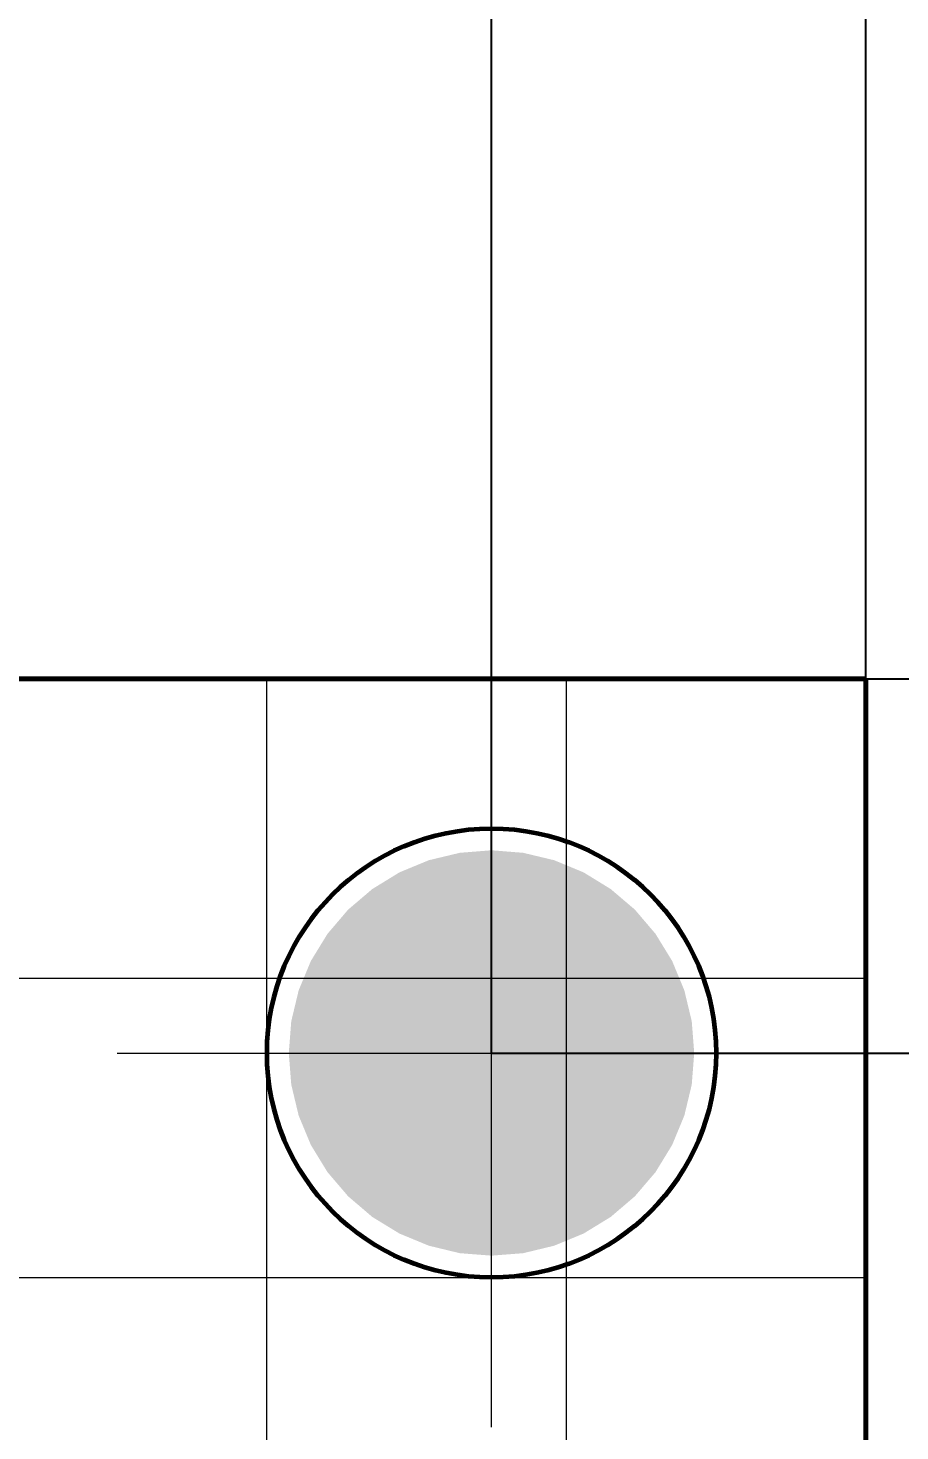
# Paper-space layout 'Layout1' of a CAD drawing. Extents: x -1 to 840, y -1 to 593.
# Drawn here: x 338.14 to 349.79, y 481.14 to 499.88 of the extents above; entities that cross this region are included whole.
import ezdxf

# ---------------------------------------------------------------- set-up
doc = ezdxf.new("R2010")
doc.units = 0
doc.header["$MEASUREMENT"] = 0
doc.layers.get('0').update_dxf_attribs({"linetype": 'CONTINUOUS', "lineweight": 15})
doc.layers.get('DEFPOINTS').update_dxf_attribs({"linetype": 'CONTINUOUS'})
doc.layers.add('PDF _Геометрия', color=7, linetype='CONTINUOUS')
doc.layers.add('PDF _Сплошная заливка', color=7, linetype='CONTINUOUS')
doc.styles.add('GOST type A0', font='', dxfattribs={"oblique": 15, "height": 3.5})
doc.styles.get('GOST type A0').set_extended_font_data('GOST type A')
doc.dimstyles.new('ГОСТ type A', dxfattribs={"dimtxt": 3.5, "dimasz": 3, "dimexe": 2, "dimexo": 0, "dimgap": 1, "dimtad": 1, "dimtoh": 1, "dimtxsty": 'GOST type A0', "dimcen": 0, "dimazin": 2, "dimtfac": 1, "dimtmove": 0, "dimatfit": 3, "dimfxl": 1, "dimarcsym": 0})

# ---------------------------------------------------------------- blocks, each defined once
blk = doc.blocks.new('*D18')
at = {"color": 0, "lineweight": -2, "transparency": 16777216}
for p, q in [((109.29, 491.187), (109.29, 513.187)), ((349.334, 491.187), (349.334, 513.187)), ((112.29, 511.187), (346.334, 511.187))]:
    blk.add_line(p, q, dxfattribs=at)
at = {"color": 0, "transparency": 16777216}
for points in [[(112.29, 511.687), (112.29, 510.687), (109.29, 511.187)], [(346.334, 511.687), (346.334, 510.687), (349.334, 511.187)]]:
    blk.add_solid(points, dxfattribs=at)
at = {"layer": 'DEFPOINTS', "color": 0, "transparency": 16777216}
for p in [(349.334, 511.187), (109.29, 491.187), (349.334, 491.187)]:
    blk.add_point(p, dxfattribs=at)
at = {"color": 0, "transparency": 16777216, "insert": (229.312, 514.2), "char_height": 3.5, "attachment_point": 5, "style": 'GOST type A0'}
blk.add_mtext('120±0,1', dxfattribs=at)
blk = doc.blocks.new('*D19')
at = {"color": 0, "lineweight": -2, "transparency": 16777216}
for p, q in [((114.291, 486.187), (114.291, 503.187)), ((344.334, 486.187), (344.334, 503.187)), ((117.291, 501.187), (341.334, 501.187))]:
    blk.add_line(p, q, dxfattribs=at)
at = {"color": 0, "transparency": 16777216}
for points in [[(117.291, 501.687), (117.291, 500.687), (114.291, 501.187)], [(341.334, 501.687), (341.334, 500.687), (344.334, 501.187)]]:
    blk.add_solid(points, dxfattribs=at)
at = {"layer": 'DEFPOINTS', "color": 0, "transparency": 16777216}
for p in [(344.334, 501.187), (114.291, 486.187), (344.334, 486.187)]:
    blk.add_point(p, dxfattribs=at)
at = {"color": 0, "transparency": 16777216, "insert": (229.312, 503.937), "char_height": 3.5, "attachment_point": 5, "style": 'GOST type A0'}
blk.add_mtext('115', dxfattribs=at)
blk = doc.blocks.new('*D20')
at = {"color": 0, "lineweight": -2, "transparency": 16777216}
for p, q in [((344.334, 486.187), (361.334, 486.187)), ((359.334, 483.187), (359.334, 339.188)), ((344.334, 336.188), (361.334, 336.188))]:
    blk.add_line(p, q, dxfattribs=at)
at = {"color": 0, "transparency": 16777216}
for points in [[(358.834, 483.187), (359.834, 483.187), (359.334, 486.187)], [(358.834, 339.188), (359.834, 339.188), (359.334, 336.188)]]:
    blk.add_solid(points, dxfattribs=at)
at = {"layer": 'DEFPOINTS', "color": 0, "transparency": 16777216}
for p in [(344.334, 486.187), (344.334, 336.188), (359.334, 336.188)]:
    blk.add_point(p, dxfattribs=at)
at = {"color": 0, "transparency": 16777216, "insert": (356.584, 411.188), "char_height": 3.5, "attachment_point": 5, "rotation": 90, "style": 'GOST type A0'}
blk.add_mtext('75', dxfattribs=at)
blk = doc.blocks.new('*D21')
at = {"color": 0, "lineweight": -2, "transparency": 16777216}
for p, q in [((349.334, 491.187), (371.334, 491.187)), ((369.334, 488.187), (369.334, 334.188)), ((349.334, 331.188), (371.334, 331.188))]:
    blk.add_line(p, q, dxfattribs=at)
at = {"color": 0, "transparency": 16777216}
for points in [[(368.834, 488.187), (369.834, 488.187), (369.334, 491.187)], [(368.834, 334.188), (369.834, 334.188), (369.334, 331.188)]]:
    blk.add_solid(points, dxfattribs=at)
at = {"layer": 'DEFPOINTS', "color": 0, "transparency": 16777216}
for p in [(349.334, 491.187), (349.334, 331.188), (369.334, 331.188)]:
    blk.add_point(p, dxfattribs=at)
at = {"color": 0, "transparency": 16777216, "insert": (366.322, 411.188), "char_height": 3.5, "attachment_point": 5, "rotation": 90, "style": 'GOST type A0'}
blk.add_mtext('80±0,1', dxfattribs=at)
blk = doc.blocks.new('*D22')
at = {"color": 0, "lineweight": -2, "transparency": 16777216}
for p, q in [((344.334, 486.187), (344.334, 503.187)), ((349.334, 486.187), (349.334, 503.187)), ((341.334, 501.187), (338.334, 501.187)), ((344.334, 501.187), (349.334, 501.187)), ((352.334, 501.187), (355.334, 501.187))]:
    blk.add_line(p, q, dxfattribs=at)
at = {"color": 0, "transparency": 16777216}
for points in [[(341.334, 501.687), (341.334, 500.687), (344.334, 501.187)], [(352.334, 501.687), (352.334, 500.687), (349.334, 501.187)]]:
    blk.add_solid(points, dxfattribs=at)
at = {"layer": 'DEFPOINTS', "color": 0, "transparency": 16777216}
for p in [(349.334, 501.187), (344.334, 486.187), (349.334, 486.187)]:
    blk.add_point(p, dxfattribs=at)
at = {"color": 0, "transparency": 16777216, "insert": (346.834, 504.2), "char_height": 3.5, "attachment_point": 5, "style": 'GOST type A0'}
blk.add_mtext('2,5', dxfattribs=at)
blk = doc.blocks.new('*D23')
at = {"color": 0, "lineweight": -2, "transparency": 16777216}
for p, q in [((359.334, 494.187), (359.334, 497.187)), ((344.334, 491.187), (361.334, 491.187)), ((359.334, 486.187), (359.334, 491.187)), ((344.334, 486.187), (361.334, 486.187)), ((359.334, 483.187), (359.334, 480.187))]:
    blk.add_line(p, q, dxfattribs=at)
at = {"color": 0, "transparency": 16777216}
for points in [[(358.834, 494.187), (359.834, 494.187), (359.334, 491.187)], [(358.834, 483.187), (359.834, 483.187), (359.334, 486.187)]]:
    blk.add_solid(points, dxfattribs=at)
at = {"layer": 'DEFPOINTS', "color": 0, "transparency": 16777216}
for p in [(344.334, 491.187), (359.334, 491.187), (344.334, 486.187)]:
    blk.add_point(p, dxfattribs=at)
at = {"color": 0, "transparency": 16777216, "insert": (356.322, 488.687), "char_height": 3.5, "attachment_point": 5, "rotation": 90, "style": 'GOST type A0'}
blk.add_mtext('2,5', dxfattribs=at)

psp = doc.layouts.get("Layout1")

# ---------------------------------------------------------------- hatches: boundary and pattern name
at = {"layer": 'PDF _Сплошная заливка', "true_color": 0xffffff, "transparency": 33554559}
for points in [[(341.625, 486.187), (341.658, 486.611), (341.757, 487.024), (341.92, 487.417), (342.142, 487.779), (342.418, 488.103), (342.741, 488.378), (343.104, 488.601), (343.496, 488.763), (343.91, 488.862), (344.334, 488.896), (344.334, 486.187)], [(344.334, 488.896), (344.757, 488.862), (345.171, 488.763), (345.563, 488.601), (345.926, 488.378), (346.249, 488.103), (346.525, 487.779), (346.747, 487.417), (346.91, 487.024), (347.009, 486.611), (347.042, 486.187), (344.334, 486.187)], [(344.334, 483.479), (343.91, 483.512), (343.496, 483.612), (343.104, 483.774), (342.741, 483.996), (342.418, 484.272), (342.142, 484.595), (341.92, 484.958), (341.757, 485.351), (341.658, 485.764), (341.625, 486.187), (344.334, 486.187)]]:
    psp.add_hatch(color=7, dxfattribs=at).paths.add_polyline_path(points)
at = {"layer": 'PDF _Сплошная заливка', "transparency": 33554559}
psp.add_hatch(color=256, dxfattribs=at).paths.add_polyline_path([(344.334, 486.187), (347.042, 486.187), (347.009, 485.764), (346.91, 485.351), (346.747, 484.958), (346.525, 484.595), (346.249, 484.272), (345.926, 483.996), (345.563, 483.774), (345.171, 483.612), (344.757, 483.512), (344.334, 483.479)])

# ---------------------------------------------------------------- linework, layer by layer
psp.add_line((349.334, 491.187), (359.334, 491.187))
at = {"layer": 'PDF _Геометрия', "lineweight": 20}
for points in [[(106.809, 331.188), (109.29, 331.188), (349.334, 331.188), (349.334, 491.187), (109.29, 491.187)], [(108.05, 331.188), (109.29, 331.188), (109.29, 491.187), (349.334, 491.187), (349.334, 331.188)], [(341.333, 328.708), (341.333, 331.188), (341.333, 491.187)], [(344.334, 481.187), (344.334, 491.187)], [(345.334, 329.948), (345.334, 331.188), (345.334, 491.187)], [(344.334, 481.487), (344.334, 490.887)], [(108.05, 487.187), (109.29, 487.187), (349.334, 487.187)], [(339.333, 486.187), (349.334, 486.187)], [(339.633, 486.187), (349.034, 486.187)], [(106.809, 483.187), (109.29, 483.187), (349.334, 483.187)]]:
    psp.add_lwpolyline(points, dxfattribs=at)
at = {"layer": 'PDF _Геометрия', "lineweight": 60}
for points in [[(109.29, 491.187), (109.29, 331.188), (349.334, 331.188), (349.334, 491.187)], [(349.334, 331.188), (109.29, 331.188), (349.334, 331.188), (349.334, 491.187)], [(349.334, 491.187), (109.29, 491.187), (109.29, 331.188), (109.29, 491.187)]]:
    psp.add_lwpolyline(points, close=True, dxfattribs=at)
for points in [[(109.29, 491.187), (349.334, 491.187)], [(349.334, 331.188), (349.334, 491.187)]]:
    psp.add_lwpolyline(points, dxfattribs=at)
at = {"layer": 'PDF _Геометрия', "lineweight": 0}
for points in [[(344.334, 491.187), (344.334, 491.187)], [(344.334, 491.187), (344.334, 491.187)], [(344.334, 491.187), (344.334, 491.187)], [(344.334, 491.187), (344.334, 491.187)], [(344.334, 491.187), (344.334, 491.187)], [(344.334, 491.187), (344.334, 491.187)], [(344.334, 491.187), (344.334, 491.187)], [(344.334, 491.187), (344.334, 491.187)], [(344.334, 491.187), (344.334, 491.187)], [(344.334, 491.187), (344.334, 491.187)], [(344.334, 491.187), (344.334, 491.187)], [(344.334, 491.187), (344.334, 491.187)], [(344.334, 491.187), (344.334, 491.187)], [(344.334, 491.187), (344.334, 491.187)], [(344.334, 491.187), (344.334, 491.187)], [(344.334, 491.187), (344.334, 491.187)], [(344.334, 491.187), (344.334, 491.187)], [(344.334, 491.187), (344.334, 491.187)], [(344.334, 491.187), (344.334, 491.187)], [(344.334, 491.187), (344.334, 491.187)], [(344.334, 491.187), (344.334, 491.187)], [(344.334, 491.187), (344.334, 491.187)], [(344.334, 491.187), (344.334, 491.187)], [(344.334, 491.187), (344.334, 491.187)], [(344.334, 491.187), (344.334, 491.187)], [(344.334, 491.187), (344.334, 491.187)], [(344.334, 491.187), (344.334, 491.187)], [(344.334, 491.187), (344.334, 491.187)], [(344.334, 491.187), (344.334, 491.187)], [(344.334, 491.187), (344.334, 491.187)], [(344.334, 491.187), (344.334, 491.187)], [(344.334, 491.187), (344.334, 491.187)], [(344.334, 491.187), (344.334, 491.187)], [(344.334, 491.187), (344.334, 491.187)], [(344.334, 491.187), (344.334, 491.187)], [(344.334, 491.187), (344.334, 491.187)], [(344.334, 491.187), (344.334, 491.187)], [(344.334, 491.187), (344.334, 491.187)], [(344.334, 491.187), (344.334, 491.187)], [(344.334, 491.187), (344.334, 491.187)], [(344.334, 491.187), (344.334, 491.187)], [(344.334, 491.187), (344.334, 491.187)], [(344.334, 491.187), (344.334, 491.187)], [(344.334, 491.187), (344.334, 491.187)], [(344.334, 491.187), (344.334, 491.187)], [(344.334, 491.187), (344.334, 491.187)], [(344.334, 491.187), (344.334, 491.187)], [(344.334, 491.187), (344.334, 491.187)], [(344.334, 491.187), (344.334, 491.187)], [(344.334, 491.187), (344.334, 491.187)], [(344.334, 491.187), (344.334, 491.187)], [(344.334, 491.187), (344.334, 491.187)], [(344.334, 491.187), (344.334, 491.187)], [(344.334, 491.187), (344.334, 491.187)], [(344.334, 491.187), (344.334, 491.187)], [(344.334, 491.187), (344.334, 491.187)], [(344.334, 491.187), (344.334, 491.187)], [(344.334, 491.187), (344.334, 491.187)], [(344.334, 491.187), (344.334, 491.187)], [(344.334, 491.187), (344.334, 491.187)], [(344.334, 491.187), (344.334, 491.187)], [(344.334, 491.187), (344.334, 491.187)], [(344.334, 491.187), (344.334, 491.187)], [(344.334, 491.187), (344.334, 491.187)], [(344.334, 491.187), (344.334, 491.187)], [(344.334, 491.187), (344.334, 491.187)], [(344.334, 491.187), (344.334, 491.187)], [(344.334, 491.187), (344.334, 491.187)], [(344.334, 491.187), (344.334, 491.187)], [(344.334, 491.187), (344.334, 491.187)], [(344.334, 491.187), (344.334, 491.187)], [(344.334, 491.187), (344.334, 491.187)], [(344.334, 491.187), (344.334, 491.187)], [(344.334, 491.187), (344.334, 491.187)], [(344.334, 491.187), (344.334, 491.187)], [(344.334, 491.187), (344.334, 491.187)], [(344.334, 491.187), (344.334, 491.187)], [(344.334, 491.187), (344.334, 491.187)], [(344.334, 491.187), (344.334, 491.187)], [(344.334, 491.187), (344.334, 491.187)], [(344.334, 491.187), (344.334, 491.187)], [(344.334, 491.187), (344.334, 491.187)], [(344.334, 491.187), (344.334, 491.187)], [(344.334, 491.187), (344.334, 491.187)], [(344.334, 491.187), (344.334, 491.187)], [(344.334, 491.187), (344.334, 491.187)], [(344.334, 491.187), (344.334, 491.187)], [(344.334, 491.187), (344.334, 491.187)], [(344.334, 491.187), (344.334, 491.187)], [(344.334, 491.187), (344.334, 491.187)], [(344.334, 491.187), (344.334, 491.187)], [(344.334, 491.187), (344.334, 491.187)], [(344.334, 491.187), (344.334, 491.187)], [(344.334, 491.187), (344.334, 491.187)], [(344.334, 491.187), (344.334, 491.187)], [(344.334, 491.187), (344.334, 491.187)], [(344.334, 491.187), (344.334, 491.187)], [(344.334, 491.187), (344.334, 491.187)], [(344.334, 491.187), (344.334, 491.187)], [(344.334, 491.187), (344.334, 491.187)], [(344.334, 491.187), (344.334, 491.187)], [(344.334, 491.187), (344.334, 491.187)], [(344.334, 491.187), (344.334, 491.187)], [(344.334, 491.187), (344.334, 491.187)], [(344.334, 491.187), (344.334, 491.187)], [(344.334, 491.187), (344.334, 491.187)], [(344.334, 491.187), (344.334, 491.187)], [(344.334, 491.187), (344.334, 491.187)], [(344.334, 491.187), (344.334, 491.187)], [(344.334, 491.187), (344.334, 491.187)], [(344.334, 491.187), (344.334, 491.187)], [(344.334, 491.187), (344.334, 491.187)], [(344.334, 491.187), (344.334, 491.187)], [(344.334, 491.187), (344.334, 491.187)], [(344.334, 491.187), (344.334, 491.187)], [(344.334, 491.187), (344.334, 491.187)], [(344.334, 491.187), (344.334, 491.187)], [(344.334, 491.187), (344.334, 491.187)], [(344.334, 491.187), (344.334, 491.187)], [(344.334, 491.187), (344.334, 491.187)], [(344.334, 491.187), (344.334, 491.187)], [(344.334, 491.187), (344.334, 491.187)], [(344.334, 491.187), (344.334, 491.187)], [(344.334, 491.187), (344.334, 491.187)], [(344.334, 491.187), (344.334, 491.187)], [(344.334, 491.187), (344.334, 491.187)], [(344.334, 491.187), (344.334, 491.187)], [(344.334, 491.187), (344.334, 491.187)], [(344.334, 491.187), (344.334, 491.187)], [(344.334, 491.187), (344.334, 491.187)], [(344.334, 491.187), (344.334, 491.187)], [(344.334, 491.187), (344.334, 491.187)], [(344.334, 491.187), (344.334, 491.187)], [(344.334, 491.187), (344.334, 491.187)], [(344.334, 491.187), (344.334, 491.187)], [(344.334, 491.187), (344.334, 491.187)], [(344.334, 491.187), (344.334, 491.187)], [(344.334, 491.187), (344.334, 491.187)], [(344.334, 491.187), (344.334, 491.187)], [(344.334, 491.187), (344.334, 491.187)], [(344.334, 491.187), (344.334, 491.187)], [(344.334, 491.187), (344.334, 491.187)], [(344.334, 491.187), (344.334, 491.187)], [(344.334, 491.187), (344.334, 491.187)], [(344.334, 491.187), (344.334, 491.187)], [(344.334, 491.187), (344.334, 491.187)], [(344.334, 491.187), (344.334, 491.187)], [(344.334, 491.187), (344.334, 491.187)], [(344.334, 491.187), (344.334, 491.187)], [(344.334, 491.187), (344.334, 491.187)], [(344.334, 491.187), (344.334, 491.187)], [(344.334, 491.187), (344.334, 491.187)], [(344.334, 491.187), (344.334, 491.187)], [(344.334, 491.187), (344.334, 491.187)], [(344.334, 491.187), (344.334, 491.187)], [(344.334, 491.187), (344.334, 491.187)], [(344.334, 491.187), (344.334, 491.187)], [(344.334, 491.187), (344.334, 491.187)], [(344.334, 491.187), (344.334, 491.187)], [(344.334, 491.187), (344.334, 491.187)], [(344.334, 491.187), (344.334, 491.187)], [(344.334, 491.187), (344.334, 491.187)], [(344.334, 491.187), (344.334, 491.187)], [(344.334, 491.187), (344.334, 491.187)], [(344.334, 491.187), (344.334, 491.187)], [(344.334, 491.187), (344.334, 491.187)], [(344.334, 491.187), (344.334, 491.187)], [(344.334, 491.187), (344.334, 491.187)], [(344.334, 491.187), (344.334, 491.187)], [(344.334, 491.187), (344.334, 491.187)], [(344.334, 491.187), (344.334, 491.187)], [(344.334, 491.187), (344.334, 491.187)], [(344.334, 491.187), (344.334, 491.187)], [(344.334, 491.187), (344.334, 491.187)], [(344.334, 491.187), (344.334, 491.187)], [(344.334, 491.187), (344.334, 491.187)], [(344.334, 491.187), (344.334, 491.187)], [(344.334, 491.187), (344.334, 491.187)], [(344.334, 491.187), (344.334, 491.187)], [(344.334, 491.187), (344.334, 491.187)], [(344.334, 491.187), (344.334, 491.187)], [(344.334, 491.187), (344.334, 491.187)], [(344.334, 491.187), (344.334, 491.187)], [(344.334, 491.187), (344.334, 491.187)], [(344.334, 491.187), (344.334, 491.187)], [(344.334, 491.187), (344.334, 491.187)], [(344.334, 491.187), (344.334, 491.187)], [(344.334, 491.187), (344.334, 491.187)], [(344.334, 491.187), (344.334, 491.187)], [(344.334, 491.187), (344.334, 491.187)], [(344.334, 491.187), (344.334, 491.187)], [(344.334, 491.187), (344.334, 491.187)], [(344.334, 491.187), (344.334, 491.187)], [(344.334, 491.187), (344.334, 491.187)], [(344.334, 491.187), (344.334, 491.187)], [(344.334, 491.187), (344.334, 491.187)], [(344.334, 491.187), (344.334, 491.187)], [(344.334, 491.187), (344.334, 491.187)], [(344.334, 491.187), (344.334, 491.187)], [(344.334, 491.187), (344.334, 491.187)], [(344.334, 491.187), (344.334, 491.187)], [(344.334, 491.187), (344.334, 491.187)], [(344.334, 491.187), (344.334, 491.187)], [(344.334, 491.187), (344.334, 491.187)], [(344.334, 491.187), (344.334, 491.187)], [(344.334, 491.187), (344.334, 491.187)], [(344.334, 491.187), (344.334, 491.187)], [(344.334, 491.187), (344.334, 491.187)], [(344.334, 491.187), (344.334, 491.187)], [(344.334, 491.187), (344.334, 491.187)], [(344.334, 491.187), (344.334, 491.187)], [(344.334, 491.187), (344.334, 491.187)], [(344.334, 491.187), (344.334, 491.187)], [(344.334, 491.187), (344.334, 491.187)], [(344.334, 491.187), (344.334, 491.187)], [(344.334, 491.187), (344.334, 491.187)], [(344.334, 491.187), (344.334, 491.187)], [(344.334, 491.187), (344.334, 491.187)], [(344.334, 491.187), (344.334, 491.187)], [(344.334, 491.187), (344.334, 491.187)], [(344.334, 491.187), (344.334, 491.187)], [(344.334, 491.187), (344.334, 491.187)], [(344.334, 491.187), (344.334, 491.187)], [(344.334, 491.187), (344.334, 491.187)], [(344.334, 491.187), (344.334, 491.187)], [(344.334, 491.187), (344.334, 491.187)], [(344.334, 491.187), (344.334, 491.187)], [(344.334, 491.187), (344.334, 491.187)], [(344.334, 491.187), (344.334, 491.187)], [(344.334, 491.187), (344.334, 491.187)], [(344.334, 491.187), (344.334, 491.187)], [(344.334, 491.187), (344.334, 491.187)], [(344.334, 491.187), (344.334, 491.187)], [(344.334, 491.187), (344.334, 491.187)], [(344.334, 491.187), (344.334, 491.187)], [(344.334, 491.187), (344.334, 491.187)], [(344.334, 491.187), (344.334, 491.187)], [(344.334, 491.187), (344.334, 491.187)], [(344.334, 491.187), (344.334, 491.187)], [(344.334, 491.187), (344.334, 491.187)], [(344.334, 491.187), (344.334, 491.187)], [(344.334, 491.187), (344.334, 491.187)], [(344.334, 491.187), (344.334, 491.187)], [(344.334, 491.187), (344.334, 491.187)], [(344.334, 491.187), (344.334, 491.187)], [(344.334, 491.187), (344.334, 491.187)], [(344.334, 491.187), (344.334, 491.187)], [(344.334, 491.187), (344.334, 491.187)], [(344.334, 491.187), (344.334, 491.187)], [(344.334, 491.187), (344.334, 491.187)], [(344.334, 491.187), (344.334, 491.187)], [(344.334, 491.187), (344.334, 491.187)], [(344.334, 491.187), (344.334, 491.187)], [(344.334, 491.187), (344.334, 491.187)], [(344.334, 491.187), (344.334, 491.187)], [(344.334, 491.187), (344.334, 491.187)], [(344.334, 491.187), (344.334, 491.187)], [(344.334, 491.187), (344.334, 491.187)], [(344.334, 491.187), (344.334, 491.187)], [(344.334, 491.187), (344.334, 491.187)], [(344.334, 491.187), (344.334, 491.187)], [(344.334, 491.187), (344.334, 491.187)], [(344.334, 491.187), (344.334, 491.187)], [(344.334, 491.187), (344.334, 491.187)], [(344.334, 491.187), (344.334, 491.187)], [(344.334, 491.187), (344.334, 491.187)], [(344.334, 491.187), (344.334, 491.187)], [(344.334, 491.187), (344.334, 491.187)], [(344.334, 491.187), (344.334, 491.187)], [(344.334, 491.187), (344.334, 491.187)], [(344.334, 491.187), (344.334, 491.187)], [(344.334, 491.187), (344.334, 491.187)], [(344.334, 491.187), (344.334, 491.187)], [(344.334, 491.187), (344.334, 491.187)], [(344.334, 491.187), (344.334, 491.187)], [(344.334, 491.187), (344.334, 491.187)], [(344.334, 491.187), (344.334, 491.187)], [(344.334, 491.187), (344.334, 491.187)], [(344.334, 491.187), (344.334, 491.187)], [(344.334, 491.187), (344.334, 491.187)], [(344.334, 491.187), (344.334, 491.187)], [(344.334, 491.187), (344.334, 491.187)], [(344.334, 491.187), (344.334, 491.187)], [(344.334, 491.187), (344.334, 491.187)], [(344.334, 491.187), (344.334, 491.187)], [(344.334, 491.187), (344.334, 491.187)], [(344.334, 491.187), (344.334, 491.187)], [(344.334, 491.187), (344.334, 491.187)], [(344.334, 491.187), (344.334, 491.187)], [(344.334, 491.187), (344.334, 491.187)], [(344.334, 491.187), (344.334, 491.187)], [(344.334, 491.187), (344.334, 491.187)], [(344.334, 491.187), (344.334, 491.187)], [(344.334, 491.187), (344.334, 491.187)], [(344.334, 491.187), (344.334, 491.187)], [(344.334, 491.187), (344.334, 491.187)], [(344.334, 491.187), (344.334, 491.187)], [(344.334, 491.187), (344.334, 491.187)], [(344.334, 491.187), (344.334, 491.187)], [(344.334, 491.187), (344.334, 491.187)], [(344.334, 491.187), (344.334, 491.187)], [(344.334, 491.187), (344.334, 491.187)], [(344.334, 491.187), (344.334, 491.187)], [(344.334, 491.187), (344.334, 491.187)], [(344.334, 491.187), (344.334, 491.187)], [(344.334, 491.187), (344.334, 491.187)], [(344.334, 491.187), (344.334, 491.187)], [(344.334, 491.187), (344.334, 491.187)], [(344.334, 491.187), (344.334, 491.187)], [(344.334, 491.187), (344.334, 491.187)], [(344.334, 491.187), (344.334, 491.187)], [(344.334, 491.187), (344.334, 491.187)], [(344.334, 491.187), (344.334, 491.187)], [(344.334, 491.187), (344.334, 491.187)], [(344.334, 491.187), (344.334, 491.187)], [(344.334, 491.187), (344.334, 491.187)], [(344.334, 491.187), (344.334, 491.187)], [(344.334, 491.187), (344.334, 491.187)], [(344.334, 491.187), (344.334, 491.187)], [(344.334, 491.187), (344.334, 491.187)], [(344.334, 491.187), (344.334, 491.187)], [(344.334, 491.187), (344.334, 491.187)], [(344.334, 491.187), (344.334, 491.187)], [(344.334, 491.187), (344.334, 491.187)], [(344.334, 491.187), (344.334, 491.187)], [(344.334, 491.187), (344.334, 491.187)], [(344.334, 491.187), (344.334, 491.187)], [(344.334, 491.187), (344.334, 491.187)], [(344.334, 491.187), (344.334, 491.187)], [(344.334, 491.187), (344.334, 491.187)], [(344.334, 491.187), (344.334, 491.187)], [(344.334, 491.187), (344.334, 491.187)], [(344.334, 491.187), (344.334, 491.187)], [(344.334, 491.187), (344.334, 491.187)], [(344.334, 491.187), (344.334, 491.187)], [(344.334, 491.187), (344.334, 491.187)], [(344.334, 491.187), (344.334, 491.187)], [(344.334, 491.187), (344.334, 491.187)], [(344.334, 491.187), (344.334, 491.187)], [(344.334, 491.187), (344.334, 491.187)], [(344.334, 491.187), (344.334, 491.187)], [(344.334, 491.187), (344.334, 491.187)], [(344.334, 491.187), (344.334, 491.187)], [(344.334, 491.187), (344.334, 491.187)], [(344.334, 491.187), (344.334, 491.187)], [(344.334, 491.187), (344.334, 491.187)], [(344.334, 491.187), (344.334, 491.187)], [(344.334, 491.187), (344.334, 491.187)], [(344.334, 491.187), (344.334, 491.187)], [(344.334, 491.187), (344.334, 491.187)], [(344.334, 491.187), (344.334, 491.187)], [(344.334, 491.187), (344.334, 491.187)], [(344.334, 491.187), (344.334, 491.187)], [(344.334, 491.187), (344.334, 491.187)], [(344.334, 491.187), (344.334, 491.187)], [(344.334, 491.187), (344.334, 491.187)], [(344.334, 491.187), (344.334, 491.187)], [(344.334, 491.187), (344.334, 491.187)], [(344.334, 491.187), (344.334, 491.187)], [(344.334, 491.187), (344.334, 491.187)], [(344.334, 491.187), (344.334, 491.187)], [(344.334, 491.187), (344.334, 491.187)], [(344.334, 491.187), (344.334, 491.187)], [(344.334, 491.187), (344.334, 491.187)], [(344.334, 491.187), (344.334, 491.187)], [(344.334, 491.187), (344.334, 491.187)], [(344.334, 491.187), (344.334, 491.187)], [(344.334, 491.187), (344.334, 491.187)], [(344.334, 491.187), (344.334, 491.187)], [(344.334, 491.187), (344.334, 491.187)], [(344.334, 491.187), (344.334, 491.187)], [(344.334, 491.187), (344.334, 491.187)], [(344.334, 491.187), (344.334, 491.187)], [(344.334, 491.187), (344.334, 491.187)], [(344.334, 491.187), (344.334, 491.187)], [(344.334, 491.187), (344.334, 491.187)], [(344.334, 491.187), (344.334, 491.187)], [(344.334, 491.187), (344.334, 491.187)], [(344.334, 491.187), (344.334, 491.187)], [(344.334, 491.187), (344.334, 491.187)], [(344.334, 491.187), (344.334, 491.187)], [(344.334, 491.187), (344.334, 491.187)], [(344.334, 491.187), (344.334, 491.187)], [(344.334, 491.187), (344.334, 491.187)], [(344.334, 491.187), (344.334, 491.187)], [(344.334, 491.187), (344.334, 491.187)], [(344.334, 491.187), (344.334, 491.187)], [(344.334, 491.187), (344.334, 491.187)], [(344.334, 491.187), (344.334, 491.187)], [(344.334, 491.187), (344.334, 491.187)], [(344.334, 491.187), (344.334, 491.187)], [(344.334, 491.187), (344.334, 491.187)], [(344.334, 491.187), (344.334, 491.187)], [(344.334, 491.187), (344.334, 491.187)], [(344.334, 491.187), (344.334, 491.187)], [(344.334, 491.187), (344.334, 491.187)], [(344.334, 491.187), (344.334, 491.187)], [(344.334, 491.187), (344.334, 491.187)], [(344.334, 491.187), (344.334, 491.187)], [(344.334, 491.187), (344.334, 491.187)], [(344.334, 491.187), (344.334, 491.187)], [(344.334, 491.187), (344.334, 491.187)], [(344.334, 491.187), (344.334, 491.187)], [(344.334, 491.187), (344.334, 491.187)], [(344.334, 491.187), (344.334, 491.187)], [(344.334, 491.187), (344.334, 491.187)], [(344.334, 491.187), (344.334, 491.187)], [(344.334, 491.187), (344.334, 491.187)], [(344.334, 491.187), (344.334, 491.187)], [(344.334, 491.187), (344.334, 491.187)], [(344.334, 491.187), (344.334, 491.187)], [(344.334, 491.187), (344.334, 491.187)], [(344.334, 491.187), (344.334, 491.187)], [(344.334, 491.187), (344.334, 491.187)], [(344.334, 491.187), (344.334, 491.187)], [(344.334, 491.187), (344.334, 491.187)], [(344.334, 491.187), (344.334, 491.187)], [(344.334, 491.187), (344.334, 491.187)], [(344.334, 491.187), (344.334, 491.187)], [(344.334, 491.187), (344.334, 491.187)], [(344.334, 491.187), (344.334, 491.187)], [(344.334, 491.187), (344.334, 491.187)], [(344.334, 491.187), (344.334, 491.187)], [(344.334, 491.187), (344.334, 491.187)], [(344.334, 491.187), (344.334, 491.187)], [(344.334, 491.187), (344.334, 491.187)], [(344.334, 491.187), (344.334, 491.187)], [(344.334, 491.187), (344.334, 491.187)], [(344.334, 491.187), (344.334, 491.187)], [(344.334, 491.187), (344.334, 491.187)], [(344.334, 491.187), (344.334, 491.187)], [(344.334, 491.187), (344.334, 491.187)], [(344.334, 491.187), (344.334, 491.187)], [(344.334, 491.187), (344.334, 491.187)], [(344.334, 491.187), (344.334, 491.187)], [(344.334, 491.187), (344.334, 491.187)], [(344.334, 491.187), (344.334, 491.187)], [(344.334, 491.187), (344.334, 491.187)], [(344.334, 491.187), (344.334, 491.187)], [(344.334, 491.187), (344.334, 491.187)], [(344.334, 491.187), (344.334, 491.187)], [(344.334, 491.187), (344.334, 491.187)], [(344.334, 491.187), (344.334, 491.187)], [(344.334, 491.187), (344.334, 491.187)], [(344.334, 491.187), (344.334, 491.187)], [(344.334, 491.187), (344.334, 491.187)], [(344.334, 491.187), (344.334, 491.187)], [(344.334, 491.187), (344.334, 491.187)], [(344.334, 491.187), (344.334, 491.187)], [(344.334, 491.187), (344.334, 491.187)], [(344.334, 491.187), (344.334, 491.187)], [(344.334, 491.187), (344.334, 491.187)], [(344.334, 491.187), (344.334, 491.187)], [(344.334, 491.187), (344.334, 491.187)], [(344.334, 491.187), (344.334, 491.187)], [(344.334, 491.187), (344.334, 491.187)], [(344.334, 491.187), (344.334, 491.187)], [(344.334, 491.187), (344.334, 491.187)], [(344.334, 491.187), (344.334, 491.187)], [(344.334, 491.187), (344.334, 491.187)], [(344.334, 491.187), (344.334, 491.187)], [(344.334, 491.187), (344.334, 491.187)], [(344.334, 491.187), (344.334, 491.187)], [(344.334, 491.187), (344.334, 491.187)], [(344.334, 491.187), (344.334, 491.187)], [(344.334, 491.187), (344.334, 491.187)], [(344.334, 491.187), (344.334, 491.187)], [(344.334, 491.187), (344.334, 491.187)], [(349.334, 486.187), (349.334, 486.187)], [(349.334, 486.187), (349.334, 486.187)], [(349.334, 486.187), (349.334, 486.187)], [(349.334, 486.187), (349.334, 486.187)], [(349.334, 486.187), (349.334, 486.187)], [(349.334, 486.187), (349.334, 486.187)], [(349.334, 486.187), (349.334, 486.187)], [(349.334, 486.187), (349.334, 486.187)], [(349.334, 486.187), (349.334, 486.187)], [(349.334, 486.187), (349.334, 486.187)], [(349.334, 486.187), (349.334, 486.187)], [(349.334, 486.187), (349.334, 486.187)], [(349.334, 486.187), (349.334, 486.187)], [(349.334, 486.187), (349.334, 486.187)], [(349.334, 486.187), (349.334, 486.187)], [(349.334, 486.187), (349.334, 486.187)], [(349.334, 486.187), (349.334, 486.187)], [(349.334, 486.187), (349.334, 486.187)], [(349.334, 486.187), (349.334, 486.187)], [(349.334, 486.187), (349.334, 486.187)], [(349.334, 486.187), (349.334, 486.187)], [(349.334, 486.187), (349.334, 486.187)], [(349.334, 486.187), (349.334, 486.187)], [(349.334, 486.187), (349.334, 486.187)], [(349.334, 486.187), (349.334, 486.187)], [(349.334, 486.187), (349.334, 486.187)], [(349.334, 486.187), (349.334, 486.187)], [(349.334, 486.187), (349.334, 486.187)], [(349.334, 486.187), (349.334, 486.187)], [(349.334, 486.187), (349.334, 486.187)], [(349.334, 486.187), (349.334, 486.187)], [(349.334, 486.187), (349.334, 486.187)], [(349.334, 486.187), (349.334, 486.187)], [(349.334, 486.187), (349.334, 486.187)], [(349.334, 486.187), (349.334, 486.187)], [(349.334, 486.187), (349.334, 486.187)], [(349.334, 486.187), (349.334, 486.187)], [(349.334, 486.187), (349.334, 486.187)], [(349.334, 486.187), (349.334, 486.187)], [(349.334, 486.187), (349.334, 486.187)], [(349.334, 486.187), (349.334, 486.187)], [(349.334, 486.187), (349.334, 486.187)], [(349.334, 486.187), (349.334, 486.187)], [(349.334, 486.187), (349.334, 486.187)], [(349.334, 486.187), (349.334, 486.187)], [(349.334, 486.187), (349.334, 486.187)], [(349.334, 486.187), (349.334, 486.187)], [(349.334, 486.187), (349.334, 486.187)], [(349.334, 486.187), (349.334, 486.187)], [(349.334, 486.187), (349.334, 486.187)], [(349.334, 486.187), (349.334, 486.187)], [(349.334, 486.187), (349.334, 486.187)], [(349.334, 486.187), (349.334, 486.187)], [(349.334, 486.187), (349.334, 486.187)], [(349.334, 486.187), (349.334, 486.187)], [(349.334, 486.187), (349.334, 486.187)], [(349.334, 486.187), (349.334, 486.187)], [(349.334, 486.187), (349.334, 486.187)], [(349.334, 486.187), (349.334, 486.187)], [(349.334, 486.187), (349.334, 486.187)], [(349.334, 486.187), (349.334, 486.187)], [(349.334, 486.187), (349.334, 486.187)], [(349.334, 486.187), (349.334, 486.187)], [(349.334, 486.187), (349.334, 486.187)], [(349.334, 486.187), (349.334, 486.187)], [(349.334, 486.187), (349.334, 486.187)], [(349.334, 486.187), (349.334, 486.187)], [(349.334, 486.187), (349.334, 486.187)], [(349.334, 486.187), (349.334, 486.187)], [(349.334, 486.187), (349.334, 486.187)], [(349.334, 486.187), (349.334, 486.187)], [(349.334, 486.187), (349.334, 486.187)], [(349.334, 486.187), (349.334, 486.187)], [(349.334, 486.187), (349.334, 486.187)], [(349.334, 486.187), (349.334, 486.187)], [(349.334, 486.187), (349.334, 486.187)], [(349.334, 486.187), (349.334, 486.187)], [(349.334, 486.187), (349.334, 486.187)], [(349.334, 486.187), (349.334, 486.187)], [(349.334, 486.187), (349.334, 486.187)], [(349.334, 486.187), (349.334, 486.187)], [(349.334, 486.187), (349.334, 486.187)], [(349.334, 486.187), (349.334, 486.187)], [(349.334, 486.187), (349.334, 486.187)], [(349.334, 486.187), (349.334, 486.187)], [(349.334, 486.187), (349.334, 486.187)], [(349.334, 486.187), (349.334, 486.187)], [(349.334, 486.187), (349.334, 486.187)], [(349.334, 486.187), (349.334, 486.187)], [(349.334, 486.187), (349.334, 486.187)], [(349.334, 486.187), (349.334, 486.187)], [(349.334, 486.187), (349.334, 486.187)], [(349.334, 486.187), (349.334, 486.187)], [(349.334, 486.187), (349.334, 486.187)], [(349.334, 486.187), (349.334, 486.187)], [(349.334, 486.187), (349.334, 486.187)], [(349.334, 486.187), (349.334, 486.187)], [(349.334, 486.187), (349.334, 486.187)], [(349.334, 486.187), (349.334, 486.187)], [(349.334, 486.187), (349.334, 486.187)], [(349.334, 486.187), (349.334, 486.187)], [(349.334, 486.187), (349.334, 486.187)], [(349.334, 486.187), (349.334, 486.187)], [(349.334, 486.187), (349.334, 486.187)], [(349.334, 486.187), (349.334, 486.187)], [(349.334, 486.187), (349.334, 486.187)], [(349.334, 486.187), (349.334, 486.187)], [(349.334, 486.187), (349.334, 486.187)], [(349.334, 486.187), (349.334, 486.187)], [(349.334, 486.187), (349.334, 486.187)], [(349.334, 486.187), (349.334, 486.187)], [(349.334, 486.187), (349.334, 486.187)], [(349.334, 486.187), (349.334, 486.187)], [(349.334, 486.187), (349.334, 486.187)], [(349.334, 486.187), (349.334, 486.187)], [(349.334, 486.187), (349.334, 486.187)], [(349.334, 486.187), (349.334, 486.187)], [(349.334, 486.187), (349.334, 486.187)], [(349.334, 486.187), (349.334, 486.187)], [(349.334, 486.187), (349.334, 486.187)], [(349.334, 486.187), (349.334, 486.187)], [(349.334, 486.187), (349.334, 486.187)], [(349.334, 486.187), (349.334, 486.187)], [(349.334, 486.187), (349.334, 486.187)], [(349.334, 486.187), (349.334, 486.187)], [(349.334, 486.187), (349.334, 486.187)], [(349.334, 486.187), (349.334, 486.187)], [(349.334, 486.187), (349.334, 486.187)], [(349.334, 486.187), (349.334, 486.187)], [(349.334, 486.187), (349.334, 486.187)], [(349.334, 486.187), (349.334, 486.187)], [(349.334, 486.187), (349.334, 486.187)], [(349.334, 486.187), (349.334, 486.187)], [(349.334, 486.187), (349.334, 486.187)], [(349.334, 486.187), (349.334, 486.187)], [(349.334, 486.187), (349.334, 486.187)], [(349.334, 486.187), (349.334, 486.187)], [(349.334, 486.187), (349.334, 486.187)], [(349.334, 486.187), (349.334, 486.187)], [(349.334, 486.187), (349.334, 486.187)], [(349.334, 486.187), (349.334, 486.187)], [(349.334, 486.187), (349.334, 486.187)], [(349.334, 486.187), (349.334, 486.187)], [(349.334, 486.187), (349.334, 486.187)], [(349.334, 486.187), (349.334, 486.187)], [(349.334, 486.187), (349.334, 486.187)], [(349.334, 486.187), (349.334, 486.187)], [(349.334, 486.187), (349.334, 486.187)], [(349.334, 486.187), (349.334, 486.187)], [(349.334, 486.187), (349.334, 486.187)], [(349.334, 486.187), (349.334, 486.187)], [(349.334, 486.187), (349.334, 486.187)], [(349.334, 486.187), (349.334, 486.187)], [(349.334, 486.187), (349.334, 486.187)], [(349.334, 486.187), (349.334, 486.187)], [(349.334, 486.187), (349.334, 486.187)], [(349.334, 486.187), (349.334, 486.187)], [(349.334, 486.187), (349.334, 486.187)], [(349.334, 486.187), (349.334, 486.187)], [(349.334, 486.187), (349.334, 486.187)], [(349.334, 486.187), (349.334, 486.187)], [(349.334, 486.187), (349.334, 486.187)], [(349.334, 486.187), (349.334, 486.187)], [(349.334, 486.187), (349.334, 486.187)], [(349.334, 486.187), (349.334, 486.187)], [(349.334, 486.187), (349.334, 486.187)], [(349.334, 486.187), (349.334, 486.187)], [(349.334, 486.187), (349.334, 486.187)], [(349.334, 486.187), (349.334, 486.187)], [(349.334, 486.187), (349.334, 486.187)], [(349.334, 486.187), (349.334, 486.187)], [(349.334, 486.187), (349.334, 486.187)], [(349.334, 486.187), (349.334, 486.187)], [(349.334, 486.187), (349.334, 486.187)], [(349.334, 486.187), (349.334, 486.187)], [(349.334, 486.187), (349.334, 486.187)], [(349.334, 486.187), (349.334, 486.187)], [(349.334, 486.187), (349.334, 486.187)], [(349.334, 486.187), (349.334, 486.187)], [(349.334, 486.187), (349.334, 486.187)], [(349.334, 486.187), (349.334, 486.187)], [(349.334, 486.187), (349.334, 486.187)], [(349.334, 486.187), (349.334, 486.187)], [(349.334, 486.187), (349.334, 486.187)], [(349.334, 486.187), (349.334, 486.187)], [(349.334, 486.187), (349.334, 486.187)], [(349.334, 486.187), (349.334, 486.187)], [(349.334, 486.187), (349.334, 486.187)], [(349.334, 486.187), (349.334, 486.187)], [(349.334, 486.187), (349.334, 486.187)], [(349.334, 486.187), (349.334, 486.187)], [(349.334, 486.187), (349.334, 486.187)], [(349.334, 486.187), (349.334, 486.187)], [(349.334, 486.187), (349.334, 486.187)], [(349.334, 486.187), (349.334, 486.187)], [(349.334, 486.187), (349.334, 486.187)], [(349.334, 486.187), (349.334, 486.187)], [(349.334, 486.187), (349.334, 486.187)], [(349.334, 486.187), (349.334, 486.187)], [(349.334, 486.187), (349.334, 486.187)], [(349.334, 486.187), (349.334, 486.187)], [(349.334, 486.187), (349.334, 486.187)], [(349.334, 486.187), (349.334, 486.187)], [(349.334, 486.187), (349.334, 486.187)], [(349.334, 486.187), (349.334, 486.187)], [(349.334, 486.187), (349.334, 486.187)], [(349.334, 486.187), (349.334, 486.187)], [(349.334, 486.187), (349.334, 486.187)], [(349.334, 486.187), (349.334, 486.187)], [(349.334, 486.187), (349.334, 486.187)], [(349.334, 486.187), (349.334, 486.187)], [(349.334, 486.187), (349.334, 486.187)], [(349.334, 486.187), (349.334, 486.187)], [(349.334, 486.187), (349.334, 486.187)], [(349.334, 486.187), (349.334, 486.187)], [(349.334, 486.187), (349.334, 486.187)], [(349.334, 486.187), (349.334, 486.187)], [(349.334, 486.187), (349.334, 486.187)], [(349.334, 486.187), (349.334, 486.187)], [(349.334, 486.187), (349.334, 486.187)], [(349.334, 486.187), (349.334, 486.187)], [(349.334, 486.187), (349.334, 486.187)], [(349.334, 486.187), (349.334, 486.187)], [(349.334, 486.187), (349.334, 486.187)], [(349.334, 486.187), (349.334, 486.187)], [(349.334, 486.187), (349.334, 486.187)], [(349.334, 486.187), (349.334, 486.187)], [(349.334, 486.187), (349.334, 486.187)], [(349.334, 486.187), (349.334, 486.187)], [(349.334, 486.187), (349.334, 486.187)], [(349.334, 486.187), (349.334, 486.187)], [(349.334, 486.187), (349.334, 486.187)], [(349.334, 486.187), (349.334, 486.187)], [(349.334, 486.187), (349.334, 486.187)], [(349.334, 486.187), (349.334, 486.187)], [(349.334, 486.187), (349.334, 486.187)], [(349.334, 486.187), (349.334, 486.187)], [(349.334, 486.187), (349.334, 486.187)], [(349.334, 486.187), (349.334, 486.187)], [(349.334, 486.187), (349.334, 486.187)], [(349.334, 486.187), (349.334, 486.187)], [(349.334, 486.187), (349.334, 486.187)], [(349.334, 486.187), (349.334, 486.187)], [(349.334, 486.187), (349.334, 486.187)], [(349.334, 486.187), (349.334, 486.187)], [(349.334, 486.187), (349.334, 486.187)], [(349.334, 486.187), (349.334, 486.187)], [(349.334, 486.187), (349.334, 486.187)], [(349.334, 486.187), (349.334, 486.187)], [(349.334, 486.187), (349.334, 486.187)], [(349.334, 486.187), (349.334, 486.187)], [(349.334, 486.187), (349.334, 486.187)], [(349.334, 486.187), (349.334, 486.187)], [(349.334, 486.187), (349.334, 486.187)], [(349.334, 486.187), (349.334, 486.187)], [(349.334, 486.187), (349.334, 486.187)], [(349.334, 486.187), (349.334, 486.187)], [(349.334, 486.187), (349.334, 486.187)], [(349.334, 486.187), (349.334, 486.187)], [(349.334, 486.187), (349.334, 486.187)], [(349.334, 486.187), (349.334, 486.187)], [(349.334, 486.187), (349.334, 486.187)], [(349.334, 486.187), (349.334, 486.187)], [(349.334, 486.187), (349.334, 486.187)], [(349.334, 486.187), (349.334, 486.187)], [(349.334, 486.187), (349.334, 486.187)], [(349.334, 486.187), (349.334, 486.187)], [(349.334, 486.187), (349.334, 486.187)], [(349.334, 486.187), (349.334, 486.187)], [(349.334, 486.187), (349.334, 486.187)], [(349.334, 486.187), (349.334, 486.187)], [(349.334, 486.187), (349.334, 486.187)], [(349.334, 486.187), (349.334, 486.187)], [(349.334, 486.187), (349.334, 486.187)], [(349.334, 486.187), (349.334, 486.187)], [(349.334, 486.187), (349.334, 486.187)], [(349.334, 486.187), (349.334, 486.187)], [(349.334, 486.187), (349.334, 486.187)], [(349.334, 486.187), (349.334, 486.187)], [(349.334, 486.187), (349.334, 486.187)], [(349.334, 486.187), (349.334, 486.187)], [(349.334, 486.187), (349.334, 486.187)], [(349.334, 486.187), (349.334, 486.187)], [(349.334, 486.187), (349.334, 486.187)], [(349.334, 486.187), (349.334, 486.187)], [(349.334, 486.187), (349.334, 486.187)], [(349.334, 486.187), (349.334, 486.187)], [(349.334, 486.187), (349.334, 486.187)], [(349.334, 486.187), (349.334, 486.187)], [(349.334, 486.187), (349.334, 486.187)], [(349.334, 486.187), (349.334, 486.187)], [(349.334, 486.187), (349.334, 486.187)], [(349.334, 486.187), (349.334, 486.187)], [(349.334, 486.187), (349.334, 486.187)], [(349.334, 486.187), (349.334, 486.187)], [(349.334, 486.187), (349.334, 486.187)], [(349.334, 486.187), (349.334, 486.187)], [(349.334, 486.187), (349.334, 486.187)], [(349.334, 486.187), (349.334, 486.187)], [(349.334, 486.187), (349.334, 486.187)], [(349.334, 486.187), (349.334, 486.187)], [(349.334, 486.187), (349.334, 486.187)], [(349.334, 486.187), (349.334, 486.187)], [(349.334, 486.187), (349.334, 486.187)], [(349.334, 486.187), (349.334, 486.187)], [(349.334, 486.187), (349.334, 486.187)], [(349.334, 486.187), (349.334, 486.187)], [(349.334, 486.187), (349.334, 486.187)], [(349.334, 486.187), (349.334, 486.187)], [(349.334, 486.187), (349.334, 486.187)], [(349.334, 486.187), (349.334, 486.187)], [(349.334, 486.187), (349.334, 486.187)], [(349.334, 486.187), (349.334, 486.187)], [(349.334, 486.187), (349.334, 486.187)], [(349.334, 486.187), (349.334, 486.187)], [(349.334, 486.187), (349.334, 486.187)], [(349.334, 486.187), (349.334, 486.187)], [(349.334, 486.187), (349.334, 486.187)], [(349.334, 486.187), (349.334, 486.187)], [(349.334, 486.187), (349.334, 486.187)], [(349.334, 486.187), (349.334, 486.187)], [(349.334, 486.187), (349.334, 486.187)], [(349.334, 486.187), (349.334, 486.187)], [(349.334, 486.187), (349.334, 486.187)], [(349.334, 486.187), (349.334, 486.187)], [(349.334, 486.187), (349.334, 486.187)], [(349.334, 486.187), (349.334, 486.187)], [(349.334, 486.187), (349.334, 486.187)], [(349.334, 486.187), (349.334, 486.187)], [(349.334, 486.187), (349.334, 486.187)], [(349.334, 486.187), (349.334, 486.187)], [(349.334, 486.187), (349.334, 486.187)], [(349.334, 486.187), (349.334, 486.187)], [(349.334, 486.187), (349.334, 486.187)], [(349.334, 486.187), (349.334, 486.187)], [(349.334, 486.187), (349.334, 486.187)], [(349.334, 486.187), (349.334, 486.187)], [(349.334, 486.187), (349.334, 486.187)], [(349.334, 486.187), (349.334, 486.187)], [(349.334, 486.187), (349.334, 486.187)], [(349.334, 486.187), (349.334, 486.187)], [(349.334, 486.187), (349.334, 486.187)], [(349.334, 486.187), (349.334, 486.187)], [(349.334, 486.187), (349.334, 486.187)], [(349.334, 486.187), (349.334, 486.187)], [(349.334, 486.187), (349.334, 486.187)], [(349.334, 486.187), (349.334, 486.187)], [(349.334, 486.187), (349.334, 486.187)], [(349.334, 486.187), (349.334, 486.187)], [(349.334, 486.187), (349.334, 486.187)], [(349.334, 486.187), (349.334, 486.187)], [(349.334, 486.187), (349.334, 486.187)], [(349.334, 486.187), (349.334, 486.187)], [(349.334, 486.187), (349.334, 486.187)], [(349.334, 486.187), (349.334, 486.187)], [(349.334, 486.187), (349.334, 486.187)], [(349.334, 486.187), (349.334, 486.187)], [(349.334, 486.187), (349.334, 486.187)], [(349.334, 486.187), (349.334, 486.187)], [(349.334, 486.187), (349.334, 486.187)], [(349.334, 486.187), (349.334, 486.187)], [(349.334, 486.187), (349.334, 486.187)], [(349.334, 486.187), (349.334, 486.187)], [(349.334, 486.187), (349.334, 486.187)], [(349.334, 486.187), (349.334, 486.187)], [(349.334, 486.187), (349.334, 486.187)], [(349.334, 486.187), (349.334, 486.187)], [(349.334, 486.187), (349.334, 486.187)], [(349.334, 486.187), (349.334, 486.187)], [(349.334, 486.187), (349.334, 486.187)], [(349.334, 486.187), (349.334, 486.187)], [(349.334, 486.187), (349.334, 486.187)], [(349.334, 486.187), (349.334, 486.187)], [(349.334, 486.187), (349.334, 486.187)], [(349.334, 486.187), (349.334, 486.187)], [(349.334, 486.187), (349.334, 486.187)], [(349.334, 486.187), (349.334, 486.187)], [(349.334, 486.187), (349.334, 486.187)], [(349.334, 486.187), (349.334, 486.187)], [(349.334, 486.187), (349.334, 486.187)], [(349.334, 486.187), (349.334, 486.187)], [(349.334, 486.187), (349.334, 486.187)], [(349.334, 486.187), (349.334, 486.187)], [(349.334, 486.187), (349.334, 486.187)], [(349.334, 486.187), (349.334, 486.187)], [(349.334, 486.187), (349.334, 486.187)], [(349.334, 486.187), (349.334, 486.187)], [(349.334, 486.187), (349.334, 486.187)], [(349.334, 486.187), (349.334, 486.187)], [(349.334, 486.187), (349.334, 486.187)], [(349.334, 486.187), (349.334, 486.187)], [(349.334, 486.187), (349.334, 486.187)], [(349.334, 486.187), (349.334, 486.187)], [(349.334, 486.187), (349.334, 486.187)], [(349.334, 486.187), (349.334, 486.187)], [(349.334, 486.187), (349.334, 486.187)], [(349.334, 486.187), (349.334, 486.187)], [(349.334, 486.187), (349.334, 486.187)], [(349.334, 486.187), (349.334, 486.187)], [(349.334, 486.187), (349.334, 486.187)], [(349.334, 486.187), (349.334, 486.187)], [(349.334, 486.187), (349.334, 486.187)], [(349.334, 486.187), (349.334, 486.187)], [(349.334, 486.187), (349.334, 486.187)], [(349.334, 486.187), (349.334, 486.187)], [(349.334, 486.187), (349.334, 486.187)], [(349.334, 486.187), (349.334, 486.187)], [(349.334, 486.187), (349.334, 486.187)], [(349.334, 486.187), (349.334, 486.187)], [(349.334, 486.187), (349.334, 486.187)], [(349.334, 486.187), (349.334, 486.187)], [(349.334, 486.187), (349.334, 486.187)], [(349.334, 486.187), (349.334, 486.187)], [(349.334, 486.187), (349.334, 486.187)], [(349.334, 486.187), (349.334, 486.187)], [(349.334, 486.187), (349.334, 486.187)], [(349.334, 486.187), (349.334, 486.187)], [(349.334, 486.187), (349.334, 486.187)], [(349.334, 486.187), (349.334, 486.187)], [(349.334, 486.187), (349.334, 486.187)], [(349.334, 486.187), (349.334, 486.187)], [(349.334, 486.187), (349.334, 486.187)], [(349.334, 486.187), (349.334, 486.187)], [(349.334, 486.187), (349.334, 486.187)], [(349.334, 486.187), (349.334, 486.187)], [(349.334, 486.187), (349.334, 486.187)], [(349.334, 486.187), (349.334, 486.187)], [(349.334, 486.187), (349.334, 486.187)], [(349.334, 486.187), (349.334, 486.187)], [(349.334, 486.187), (349.334, 486.187)], [(349.334, 486.187), (349.334, 486.187)], [(349.334, 486.187), (349.334, 486.187)], [(349.334, 486.187), (349.334, 486.187)], [(349.334, 486.187), (349.334, 486.187)], [(349.334, 486.187), (349.334, 486.187)], [(349.334, 486.187), (349.334, 486.187)], [(349.334, 486.187), (349.334, 486.187)], [(349.334, 486.187), (349.334, 486.187)], [(349.334, 486.187), (349.334, 486.187)], [(349.334, 486.187), (349.334, 486.187)], [(349.334, 486.187), (349.334, 486.187)], [(349.334, 486.187), (349.334, 486.187)], [(349.334, 486.187), (349.334, 486.187)], [(349.334, 486.187), (349.334, 486.187)], [(349.334, 486.187), (349.334, 486.187)], [(349.334, 486.187), (349.334, 486.187)], [(349.334, 486.187), (349.334, 486.187)], [(349.334, 486.187), (349.334, 486.187)], [(349.334, 486.187), (349.334, 486.187)], [(349.334, 486.187), (349.334, 486.187)], [(349.334, 486.187), (349.334, 486.187)], [(349.334, 486.187), (349.334, 486.187)], [(349.334, 486.187), (349.334, 486.187)], [(349.334, 486.187), (349.334, 486.187)], [(349.334, 486.187), (349.334, 486.187)], [(349.334, 486.187), (349.334, 486.187)], [(349.334, 486.187), (349.334, 486.187)], [(349.334, 486.187), (349.334, 486.187)], [(349.334, 486.187), (349.334, 486.187)], [(349.334, 486.187), (349.334, 486.187)], [(349.334, 486.187), (349.334, 486.187)], [(349.334, 486.187), (349.334, 486.187)], [(349.334, 486.187), (349.334, 486.187)], [(349.334, 486.187), (349.334, 486.187)], [(349.334, 486.187), (349.334, 486.187)], [(349.334, 486.187), (349.334, 486.187)], [(349.334, 486.187), (349.334, 486.187)], [(349.334, 486.187), (349.334, 486.187)], [(349.334, 486.187), (349.334, 486.187)], [(349.334, 486.187), (349.334, 486.187)], [(349.334, 486.187), (349.334, 486.187)], [(349.334, 486.187), (349.334, 486.187)], [(349.334, 486.187), (349.334, 486.187)], [(349.334, 486.187), (349.334, 486.187)], [(349.334, 486.187), (349.334, 486.187)], [(349.334, 486.187), (349.334, 486.187)], [(349.334, 486.187), (349.334, 486.187)], [(349.334, 486.187), (349.334, 486.187)], [(349.334, 486.187), (349.334, 486.187)], [(349.334, 486.187), (349.334, 486.187)], [(349.334, 486.187), (349.334, 486.187)], [(349.334, 486.187), (349.334, 486.187)], [(349.334, 486.187), (349.334, 486.187)], [(349.334, 486.187), (349.334, 486.187)], [(349.334, 486.187), (349.334, 486.187)], [(349.334, 486.187), (349.334, 486.187)], [(349.334, 486.187), (349.334, 486.187)], [(349.334, 486.187), (349.334, 486.187)], [(349.334, 486.187), (349.334, 486.187)], [(349.334, 486.187), (349.334, 486.187)], [(349.334, 486.187), (349.334, 486.187)], [(349.334, 486.187), (349.334, 486.187)], [(349.334, 486.187), (349.334, 486.187)], [(349.334, 486.187), (349.334, 486.187)], [(349.334, 486.187), (349.334, 486.187)], [(349.334, 486.187), (349.334, 486.187)], [(349.334, 486.187), (349.334, 486.187)], [(349.334, 486.187), (349.334, 486.187)], [(349.334, 486.187), (349.334, 486.187)], [(349.334, 486.187), (349.334, 486.187)], [(349.334, 486.187), (349.334, 486.187)], [(349.334, 486.187), (349.334, 486.187)], [(349.334, 486.187), (349.334, 486.187)], [(349.334, 486.187), (349.334, 486.187)], [(349.334, 486.187), (349.334, 486.187)], [(349.334, 486.187), (349.334, 486.187)], [(349.334, 486.187), (349.334, 486.187)], [(349.334, 486.187), (349.334, 486.187)], [(349.334, 486.187), (349.334, 486.187)], [(349.334, 486.187), (349.334, 486.187)], [(349.334, 486.187), (349.334, 486.187)], [(349.334, 486.187), (349.334, 486.187)], [(349.334, 486.187), (349.334, 486.187)], [(349.334, 486.187), (349.334, 486.187)], [(349.334, 486.187), (349.334, 486.187)], [(349.334, 486.187), (349.334, 486.187)], [(349.334, 486.187), (349.334, 486.187)], [(349.334, 486.187), (349.334, 486.187)], [(349.334, 486.187), (349.334, 486.187)], [(349.334, 486.187), (349.334, 486.187)], [(349.334, 486.187), (349.334, 486.187)], [(349.334, 486.187), (349.334, 486.187)], [(349.334, 486.187), (349.334, 486.187)], [(349.334, 486.187), (349.334, 486.187)], [(349.334, 486.187), (349.334, 486.187)], [(349.334, 486.187), (349.334, 486.187)], [(349.334, 486.187), (349.334, 486.187)], [(349.334, 486.187), (349.334, 486.187)], [(349.334, 486.187), (349.334, 486.187)], [(349.334, 486.187), (349.334, 486.187)], [(349.334, 486.187), (349.334, 486.187)], [(349.334, 486.187), (349.334, 486.187)], [(349.334, 486.187), (349.334, 486.187)], [(349.334, 486.187), (349.334, 486.187)], [(349.334, 486.187), (349.334, 486.187)]]:
    psp.add_lwpolyline(points, dxfattribs=at)
at = {"layer": 'PDF _Геометрия', "lineweight": 60}
psp.add_circle((344.334, 486.187), 3, dxfattribs=at)
psp.add_circle((344.334, 486.187), 3, dxfattribs=at)

# ---------------------------------------------------------------- dimensions: what is measured, and where the dimension line sits
for base, p1, p2, text, picture, middle in [((349.334, 511.187), (109.29, 491.187), (349.334, 491.187), '120±0,1', '*D18', (229.312, 514.2)), ((344.334, 501.187), (114.291, 486.187), (344.334, 486.187), '115', '*D19', (229.312, 503.937))]:
    dim = psp.add_linear_dim(base=base, p1=p1, p2=p2, text=text, dimstyle='ГОСТ type A')
    dim.commit()
    dim.dimension.update_dxf_attribs({"geometry": picture, "text_midpoint": middle})
dim = psp.add_linear_dim(base=(349.334, 501.187), p1=(344.334, 486.187), p2=(349.334, 486.187), text='2,5', dimstyle='ГОСТ type A')
dim.commit()
dim.dimension.update_dxf_attribs({"geometry": '*D22', "text_midpoint": (346.834, 501.187), "dimtype": 160})
dim = psp.add_linear_dim(base=(359.334, 491.187), p1=(344.334, 486.187), p2=(344.334, 491.187), angle=90, text='2,5', dimstyle='ГОСТ type A')
dim.commit()
dim.dimension.update_dxf_attribs({"geometry": '*D23', "text_midpoint": (359.334, 488.687), "dimtype": 160})
for base, p1, p2, text, picture, middle in [((369.334, 331.188), (349.334, 491.187), (349.334, 331.188), '80±0,1', '*D21', (366.322, 411.188)), ((359.334, 336.188), (344.334, 486.187), (344.334, 336.188), '75', '*D20', (356.584, 411.188))]:
    dim = psp.add_linear_dim(base=base, p1=p1, p2=p2, angle=90, text=text, dimstyle='ГОСТ type A')
    dim.commit()
    dim.dimension.update_dxf_attribs({"geometry": picture, "text_midpoint": middle})

doc.saveas('drawing.dxf')
